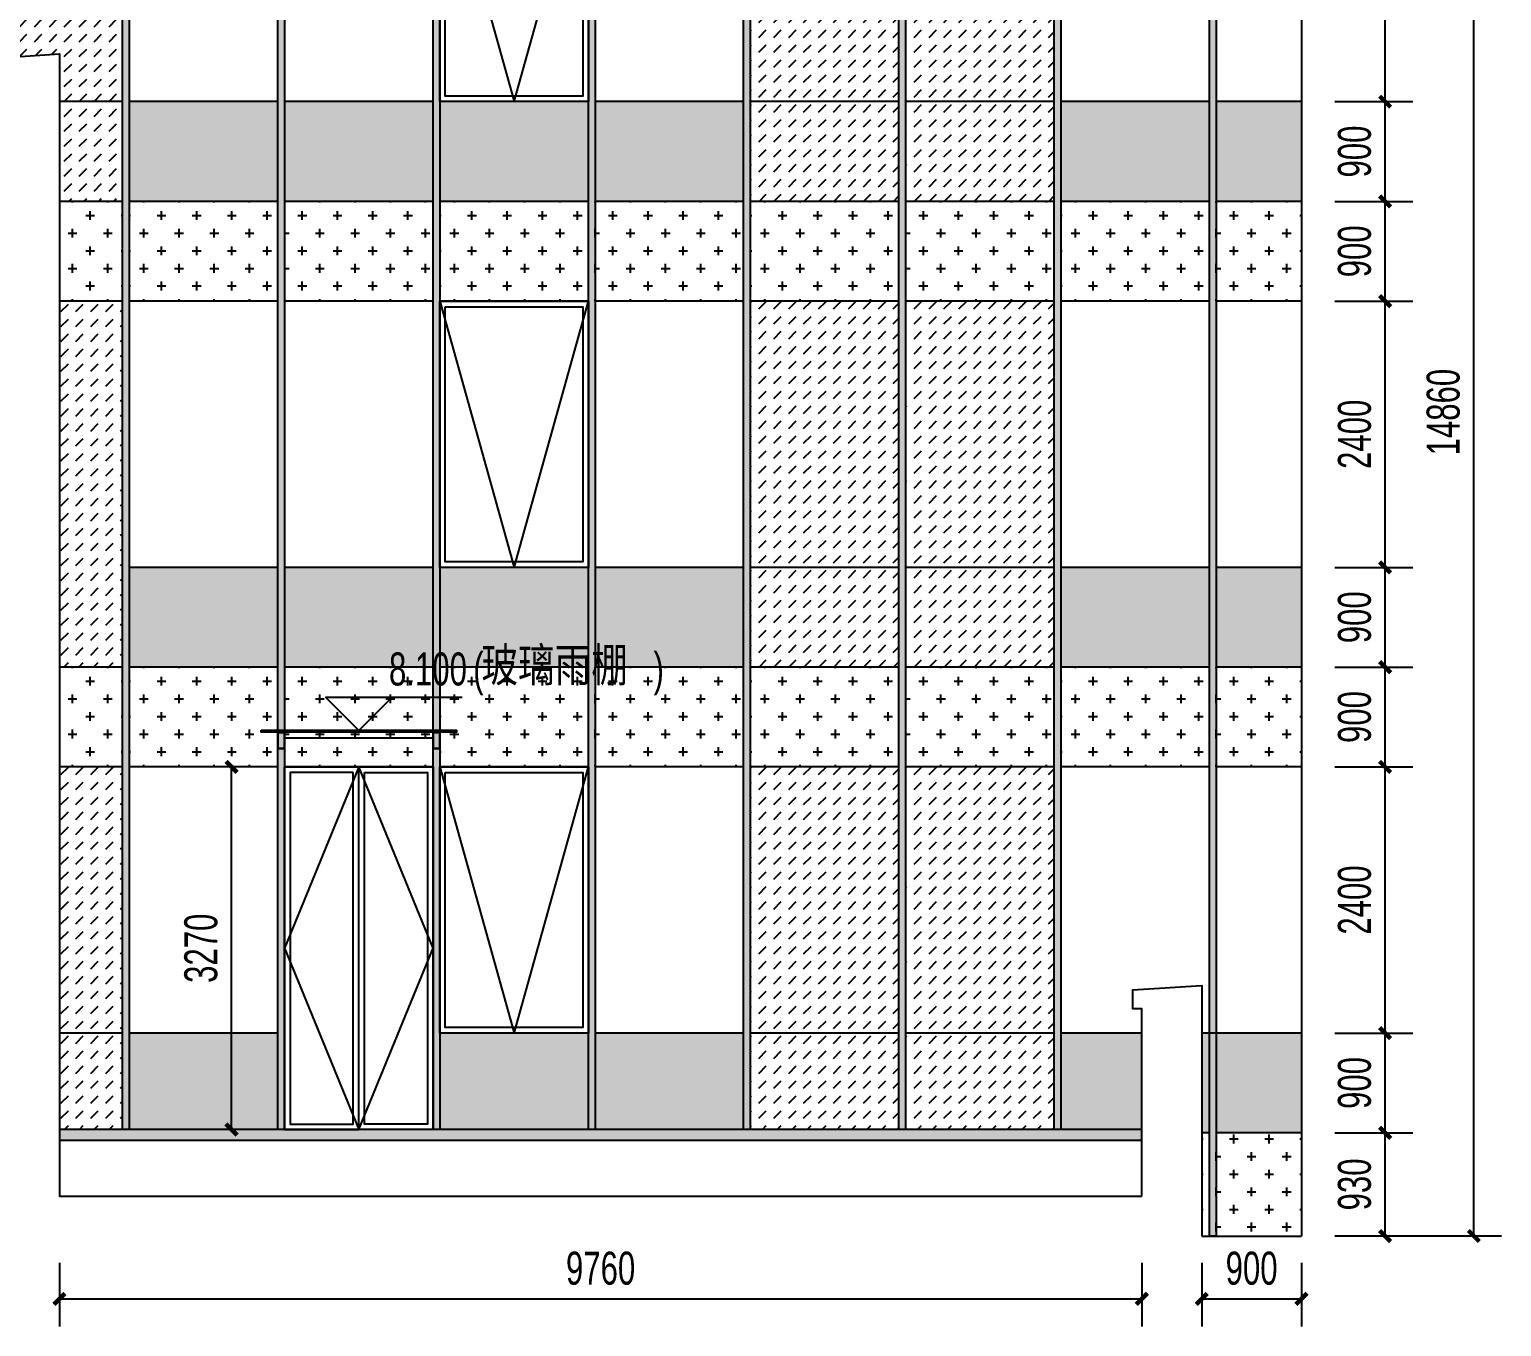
# Model space of a CAD drawing. Extents: x -3 to 440502, y -49243 to 59402.
# Drawn here: x 200330 to 213604, y 38862 to 50560 of the extents above; entities that cross this region are included whole.
import ezdxf

# ---------------------------------------------------------------- set-up
doc = ezdxf.new("R2010")
doc.units = 0
doc.header["$LTSCALE"] = 1000
doc.header["$MEASUREMENT"] = 0
for name, color, linetype in [('01-标注_尺寸', 124, 'Continuous'), ('01-标注_标高', 200, 'Continuous'), ('02-TEXT_标注', 130, 'Continuous'), ('05-填充_156', 156, 'Continuous'), ('05-填充_18', 18, 'Continuous'), ('05-填充_天正', 26, 'Continuous'), ('A-C_窗', 140, 'Continuous'), ('D_玻璃', 152, 'Continuous'), ('D_铝板', 181, 'Continuous'), ('E-立面', 255, 'Continuous')]:
    doc.layers.add(name, color=color, linetype=linetype)
doc.styles.add('_TCH_DIM', font='ros.shx', dxfattribs={"bigfont": 'jd.shx'})
doc.styles.add('_TCH_DIM_T3', font='ros.shx', dxfattribs={"width": 0.705882, "bigfont": 'jd.shx'})
doc.dimstyles.new('_TCH_ARCH&&100', dxfattribs={"dimtxt": 297.5, "dimasz": 100, "dimexe": 250, "dimexo": 300, "dimgap": 126.25, "dimtad": 1, "dimdec": 0, "dimzin": 0, "dimdsep": 46, "dimtxsty": '_TCH_DIM_T3', "dimblk": 'ARCHTICK', "dimcen": 0.09, "dimclrt": 7, "dimazin": 2, "dimtfac": 1, "dimtdec": 0, "dimtix": 1, "dimtmove": 2, "dimatfit": 3, "dimfxl": 0, "dimtolj": 1, "dimtzin": 0, "dimarcsym": 0})
pattern_1 = [(45, (198593.01, -52473.31), (4e-14, 134.70384), [95.25, -95.25])]
pattern_2 = [(360, (212593.01, -52473.31), (158.75, 158.75), [79.375, -238.125]), (90, (212632.7, -52513), (-158.75, 158.75), [79.375, -238.125])]
pattern_3 = [(360, (215393.01, -52473.31), (158.75, 158.75), [79.375, -238.125]), (90, (215432.7, -52513), (-158.75, 158.75), [79.375, -238.125])]
pattern_4 = [(360, (218193.01, -52473.31), (158.75, 158.75), [79.375, -238.125]), (90, (218232.7, -52513), (-158.75, 158.75), [79.375, -238.125])]
pattern_5 = [(360, (220993.01, -52473.31), (158.75, 158.75), [79.375, -238.125]), (90, (221032.7, -52513), (-158.75, 158.75), [79.375, -238.125])]
pattern_6 = [(360, (212593.01, -48273.31), (158.75, 158.75), [79.375, -238.125]), (90, (212632.7, -48313), (-158.75, 158.75), [79.375, -238.125])]
pattern_7 = [(360, (215393.01, -48273.31), (158.75, 158.75), [79.375, -238.125]), (90, (215432.7, -48313), (-158.75, 158.75), [79.375, -238.125])]
pattern_8 = [(360, (218193.01, -48273.31), (158.75, 158.75), [79.375, -238.125]), (90, (218232.7, -48313), (-158.75, 158.75), [79.375, -238.125])]
pattern_9 = [(360, (220993.01, -48273.31), (158.75, 158.75), [79.375, -238.125]), (90, (221032.7, -48313), (-158.75, 158.75), [79.375, -238.125])]

# ---------------------------------------------------------------- blocks, each defined once
blk = doc.blocks.new('A$C2DDF4F07')
at = {"layer": 'A-C_窗'}
for points in [[(0, 2400), (1340, 2400), (1340, 0), (0, 0)], [(50, 2350), (1290, 2350), (1290, 50), (50, 50)]]:
    blk.add_lwpolyline(points, close=True, dxfattribs=at)
blk.add_lwpolyline([(0, 2400), (670, 0), (1340, 2400)], dxfattribs=at)
blk = doc.blocks.new('A$C45C43561')
at = {"layer": 'A-C_窗'}
for points in [[(60, -1000), (60, 2270), (1400, 2270), (1400, -1000)], [(730, 2270), (60, 2270), (60, -1000), (730, -1000)], [(680, 2220), (110, 2220), (110, -950), (680, -950)], [(780, 2220), (1350, 2220), (1350, -950), (780, -950)]]:
    blk.add_lwpolyline(points, close=True, dxfattribs=at)
blk.add_lwpolyline([(730, 2270), (60, 635), (730, -1000), (1400, 635), (730, 2270)], dxfattribs=at)
blk = doc.blocks.new('yp')
at = {"layer": 'D_玻璃'}
blk.add_lwpolyline([(-1610, 168), (150, 168), (150, 150), (-1610, 150)], close=True, dxfattribs=at)
at = {"layer": 'D_铝板'}
blk.add_line((-1400, 100), (-60, 100), dxfattribs=at)
for points in [[(-1460, 150), (-1400, 150), (-1400, 0), (-1460, 0), (-1460, 150)], [(-60, 150), (0, 150), (0, 0), (-60, 0), (-60, 150)]]:
    blk.add_lwpolyline(points, dxfattribs=at)
for points in [[(-1457, 147), (-1403, 147), (-1403, 3), (-1457, 3)], [(-57, 147), (-3, 147), (-3, 3), (-57, 3)]]:
    blk.add_lwpolyline(points, close=True, dxfattribs=at)
blk = doc.blocks.new('*U34')
at = {"layer": '05-填充_18'}
h = blk.add_hatch(color=256, dxfattribs=at)
h.dxf.hatch_style = 1
h.paths.add_polyline_path([(60, -13590), (0, -13590), (0, 310), (60, 310)])
blk.add_lwpolyline([(60, -13590), (0, -13590), (0, 310), (60, 310)], close=True)
blk = doc.blocks.new('*U37')
at = {"layer": '05-填充_18'}
h = blk.add_hatch(color=256, dxfattribs=at)
h.dxf.hatch_style = 1
h.paths.add_polyline_path([(60, -13590), (0, -13590), (0, 310), (60, 310)])
blk.add_lwpolyline([(60, -13590), (0, -13590), (0, 310), (60, 310)], close=True)
blk = doc.blocks.new('*U38')
at = {"layer": '05-填充_18'}
h = blk.add_hatch(color=256, dxfattribs=at)
h.dxf.hatch_style = 1
h.paths.add_polyline_path([(60, -13590), (0, -13590), (0, 310), (60, 310)])
blk.add_lwpolyline([(60, -13590), (0, -13590), (0, 310), (60, 310)], close=True)
blk = doc.blocks.new('*U35')
at = {"layer": '05-填充_18'}
h = blk.add_hatch(color=256, dxfattribs=at)
h.dxf.hatch_style = 1
h.paths.add_polyline_path([(60, -14550), (0, -14550), (0, 310), (60, 310)])
blk.add_lwpolyline([(60, -14550), (0, -14550), (0, 310), (60, 310)], close=True)
blk = doc.blocks.new('_ArchTick')
at = {"color": 0, "linetype": 'ByBlock', "const_width": 0.4}
blk.add_lwpolyline([(-0.5, -0.5), (0.5, 0.5)], dxfattribs=at)
blk = doc.blocks.new('*D167')
at = {"layer": '01-标注_尺寸', "color": 0, "lineweight": -2, "transparency": 16777216}
for p, q in [((212100, 52309), (212804, 52309)), ((212554, 49909), (212554, 52309)), ((212100, 49909), (212804, 49909))]:
    blk.add_line(p, q, dxfattribs=at)
at = {"layer": 'Defpoints', "color": 0, "transparency": 16777216}
for p in [(211800, 52309), (212554, 52309), (211800, 49909)]:
    blk.add_point(p, dxfattribs=at)
at = {"layer": '01-标注_尺寸', "color": 0, "lineweight": -2, "transparency": 16777216, "xscale": 100, "yscale": 100, "zscale": 100}
for p, rotation in [((212554, 52309), 90), ((212554, 49909), 270)]:
    blk.add_blockref('_ArchTick', p, dxfattribs=dict(at, rotation=rotation))
at = {"layer": '01-标注_尺寸', "color": 7, "transparency": 16777216, "insert": (212279, 51109), "char_height": 297.5, "attachment_point": 5, "rotation": 90, "style": '_TCH_DIM_T3'}
blk.add_mtext('\\A1;2400', dxfattribs=at)
blk = doc.blocks.new('*D168')
at = {"layer": '01-标注_尺寸', "color": 0, "lineweight": -2, "transparency": 16777216}
for p, q in [((212100, 49909), (212804, 49909)), ((212554, 49009), (212554, 49909)), ((212100, 49009), (212804, 49009))]:
    blk.add_line(p, q, dxfattribs=at)
at = {"layer": 'Defpoints', "color": 0, "transparency": 16777216}
for p in [(211800, 49909), (212554, 49909), (211800, 49009)]:
    blk.add_point(p, dxfattribs=at)
at = {"layer": '01-标注_尺寸', "color": 0, "lineweight": -2, "transparency": 16777216, "xscale": 100, "yscale": 100, "zscale": 100}
for p, rotation in [((212554, 49909), 90), ((212554, 49009), 270)]:
    blk.add_blockref('_ArchTick', p, dxfattribs=dict(at, rotation=rotation))
at = {"layer": '01-标注_尺寸', "color": 7, "transparency": 16777216, "insert": (212279, 49459), "char_height": 297.5, "attachment_point": 5, "rotation": 90, "style": '_TCH_DIM_T3'}
blk.add_mtext('\\A1;900', dxfattribs=at)
blk = doc.blocks.new('*D169')
at = {"layer": '01-标注_尺寸', "color": 0, "lineweight": -2, "transparency": 16777216}
for p, q in [((212100, 49009), (212804, 49009)), ((212554, 48109), (212554, 49009)), ((212100, 48109), (212804, 48109))]:
    blk.add_line(p, q, dxfattribs=at)
at = {"layer": 'Defpoints', "color": 0, "transparency": 16777216}
for p in [(211800, 49009), (212554, 49009), (211800, 48109)]:
    blk.add_point(p, dxfattribs=at)
at = {"layer": '01-标注_尺寸', "color": 0, "lineweight": -2, "transparency": 16777216, "xscale": 100, "yscale": 100, "zscale": 100}
for p, rotation in [((212554, 49009), 90), ((212554, 48109), 270)]:
    blk.add_blockref('_ArchTick', p, dxfattribs=dict(at, rotation=rotation))
at = {"layer": '01-标注_尺寸', "color": 7, "transparency": 16777216, "insert": (212279, 48559), "char_height": 297.5, "attachment_point": 5, "rotation": 90, "style": '_TCH_DIM_T3'}
blk.add_mtext('\\A1;900', dxfattribs=at)
blk = doc.blocks.new('*D170')
at = {"layer": '01-标注_尺寸', "color": 0, "lineweight": -2, "transparency": 16777216}
for p, q in [((212100, 48109), (212804, 48109)), ((212554, 45709), (212554, 48109)), ((212100, 45709), (212804, 45709))]:
    blk.add_line(p, q, dxfattribs=at)
at = {"layer": 'Defpoints', "color": 0, "transparency": 16777216}
for p in [(211800, 48109), (212554, 48109), (211800, 45709)]:
    blk.add_point(p, dxfattribs=at)
at = {"layer": '01-标注_尺寸', "color": 0, "lineweight": -2, "transparency": 16777216, "xscale": 100, "yscale": 100, "zscale": 100}
for p, rotation in [((212554, 48109), 90), ((212554, 45709), 270)]:
    blk.add_blockref('_ArchTick', p, dxfattribs=dict(at, rotation=rotation))
at = {"layer": '01-标注_尺寸', "color": 7, "transparency": 16777216, "insert": (212279, 46909), "char_height": 297.5, "attachment_point": 5, "rotation": 90, "style": '_TCH_DIM_T3'}
blk.add_mtext('\\A1;2400', dxfattribs=at)
blk = doc.blocks.new('*D171')
at = {"layer": '01-标注_尺寸', "color": 0, "lineweight": -2, "transparency": 16777216}
for p, q in [((212100, 45709), (212804, 45709)), ((212554, 44809), (212554, 45709)), ((212100, 44809), (212804, 44809))]:
    blk.add_line(p, q, dxfattribs=at)
at = {"layer": 'Defpoints', "color": 0, "transparency": 16777216}
for p in [(211800, 45709), (212554, 45709), (211800, 44809)]:
    blk.add_point(p, dxfattribs=at)
at = {"layer": '01-标注_尺寸', "color": 0, "lineweight": -2, "transparency": 16777216, "xscale": 100, "yscale": 100, "zscale": 100}
for p, rotation in [((212554, 45709), 90), ((212554, 44809), 270)]:
    blk.add_blockref('_ArchTick', p, dxfattribs=dict(at, rotation=rotation))
at = {"layer": '01-标注_尺寸', "color": 7, "transparency": 16777216, "insert": (212279, 45259), "char_height": 297.5, "attachment_point": 5, "rotation": 90, "style": '_TCH_DIM_T3'}
blk.add_mtext('\\A1;900', dxfattribs=at)
blk = doc.blocks.new('*D172')
at = {"layer": '01-标注_尺寸', "color": 0, "lineweight": -2, "transparency": 16777216}
for p, q in [((212100, 44809), (212804, 44809)), ((212554, 43909), (212554, 44809)), ((212100, 43909), (212804, 43909))]:
    blk.add_line(p, q, dxfattribs=at)
at = {"layer": 'Defpoints', "color": 0, "transparency": 16777216}
for p in [(211800, 44809), (212554, 44809), (211800, 43909)]:
    blk.add_point(p, dxfattribs=at)
at = {"layer": '01-标注_尺寸', "color": 0, "lineweight": -2, "transparency": 16777216, "xscale": 100, "yscale": 100, "zscale": 100}
for p, rotation in [((212554, 44809), 90), ((212554, 43909), 270)]:
    blk.add_blockref('_ArchTick', p, dxfattribs=dict(at, rotation=rotation))
at = {"layer": '01-标注_尺寸', "color": 7, "transparency": 16777216, "insert": (212279, 44359), "char_height": 297.5, "attachment_point": 5, "rotation": 90, "style": '_TCH_DIM_T3'}
blk.add_mtext('\\A1;900', dxfattribs=at)
blk = doc.blocks.new('*D173')
at = {"layer": '01-标注_尺寸', "color": 0, "lineweight": -2, "transparency": 16777216}
for p, q in [((212100, 43909), (212804, 43909)), ((212554, 41509), (212554, 43909)), ((212100, 41509), (212804, 41509))]:
    blk.add_line(p, q, dxfattribs=at)
at = {"layer": 'Defpoints', "color": 0, "transparency": 16777216}
for p in [(211800, 43909), (212554, 43909), (211800, 41509)]:
    blk.add_point(p, dxfattribs=at)
at = {"layer": '01-标注_尺寸', "color": 0, "lineweight": -2, "transparency": 16777216, "xscale": 100, "yscale": 100, "zscale": 100}
for p, rotation in [((212554, 43909), 90), ((212554, 41509), 270)]:
    blk.add_blockref('_ArchTick', p, dxfattribs=dict(at, rotation=rotation))
at = {"layer": '01-标注_尺寸', "color": 7, "transparency": 16777216, "insert": (212279, 42709), "char_height": 297.5, "attachment_point": 5, "rotation": 90, "style": '_TCH_DIM_T3'}
blk.add_mtext('\\A1;2400', dxfattribs=at)
blk = doc.blocks.new('*D174')
at = {"layer": '01-标注_尺寸', "color": 0, "lineweight": -2, "transparency": 16777216}
for p, q in [((212100, 41509), (212804, 41509)), ((212554, 40609), (212554, 41509)), ((212100, 40609), (212804, 40609))]:
    blk.add_line(p, q, dxfattribs=at)
at = {"layer": 'Defpoints', "color": 0, "transparency": 16777216}
for p in [(211800, 41509), (212554, 41509), (211800, 40609)]:
    blk.add_point(p, dxfattribs=at)
at = {"layer": '01-标注_尺寸', "color": 0, "lineweight": -2, "transparency": 16777216, "xscale": 100, "yscale": 100, "zscale": 100}
for p, rotation in [((212554, 41509), 90), ((212554, 40609), 270)]:
    blk.add_blockref('_ArchTick', p, dxfattribs=dict(at, rotation=rotation))
at = {"layer": '01-标注_尺寸', "color": 7, "transparency": 16777216, "insert": (212279, 41059), "char_height": 297.5, "attachment_point": 5, "rotation": 90, "style": '_TCH_DIM_T3'}
blk.add_mtext('\\A1;900', dxfattribs=at)
blk = doc.blocks.new('*D175')
at = {"layer": '01-标注_尺寸', "color": 0, "lineweight": -2, "transparency": 16777216}
for p, q in [((212100, 40609), (212804, 40609)), ((212554, 39679), (212554, 40609)), ((212100, 39679), (212804, 39679))]:
    blk.add_line(p, q, dxfattribs=at)
at = {"layer": 'Defpoints', "color": 0, "transparency": 16777216}
for p in [(211800, 40609), (212554, 40609), (211800, 39679)]:
    blk.add_point(p, dxfattribs=at)
at = {"layer": '01-标注_尺寸', "color": 0, "lineweight": -2, "transparency": 16777216, "xscale": 100, "yscale": 100, "zscale": 100}
for p, rotation in [((212554, 40609), 90), ((212554, 39679), 270)]:
    blk.add_blockref('_ArchTick', p, dxfattribs=dict(at, rotation=rotation))
at = {"layer": '01-标注_尺寸', "color": 7, "transparency": 16777216, "insert": (212279, 40144), "char_height": 297.5, "attachment_point": 5, "rotation": 90, "style": '_TCH_DIM_T3'}
blk.add_mtext('\\A1;930', dxfattribs=at)
blk = doc.blocks.new('*D176')
at = {"layer": '01-标注_尺寸', "color": 0, "lineweight": -2, "transparency": 16777216}
for p, q in [((212099, 54539), (213604, 54539)), ((213354, 39679), (213354, 54539)), ((212099, 39679), (213604, 39679))]:
    blk.add_line(p, q, dxfattribs=at)
at = {"layer": 'Defpoints', "color": 0, "transparency": 16777216}
for p in [(211799, 54539), (213354, 54539), (211799, 39679)]:
    blk.add_point(p, dxfattribs=at)
at = {"layer": '01-标注_尺寸', "color": 0, "lineweight": -2, "transparency": 16777216, "xscale": 100, "yscale": 100, "zscale": 100}
for p, rotation in [((213354, 54539), 90), ((213354, 39679), 270)]:
    blk.add_blockref('_ArchTick', p, dxfattribs=dict(at, rotation=rotation))
at = {"layer": '01-标注_尺寸', "color": 7, "transparency": 16777216, "insert": (213079, 47109), "char_height": 297.5, "attachment_point": 5, "rotation": 90, "style": '_TCH_DIM_T3'}
blk.add_mtext('\\A1;14860', dxfattribs=at)
blk = doc.blocks.new('*D196')
at = {"layer": '01-标注_尺寸', "color": 0, "lineweight": -2, "transparency": 16777216}
for p, q in [((202330, 43909), (201902, 43909)), ((202152, 40639), (202152, 43909)), ((202330, 40639), (201902, 40639))]:
    blk.add_line(p, q, dxfattribs=at)
at = {"layer": 'Defpoints', "color": 0, "transparency": 16777216}
for p in [(202152, 43909), (202630, 43909), (202630, 40639)]:
    blk.add_point(p, dxfattribs=at)
at = {"layer": '01-标注_尺寸', "color": 0, "lineweight": -2, "transparency": 16777216, "xscale": 100, "yscale": 100, "zscale": 100}
for p, rotation in [((202152, 43909), 90), ((202152, 40639), 270)]:
    blk.add_blockref('_ArchTick', p, dxfattribs=dict(at, rotation=rotation))
at = {"layer": '01-标注_尺寸', "color": 7, "transparency": 16777216, "insert": (201877, 42274), "char_height": 297.5, "attachment_point": 5, "rotation": 90, "style": '_TCH_DIM_T3'}
blk.add_mtext('\\A1;3270', dxfattribs=at)
blk = doc.blocks.new('*D1068')
at = {"layer": '01-标注_尺寸', "color": 0, "lineweight": -2, "transparency": 16777216}
for p, q in [((200600, 39437), (200600, 38862)), ((210360, 39437), (210360, 38862)), ((200600, 39112), (210360, 39112))]:
    blk.add_line(p, q, dxfattribs=at)
at = {"layer": 'Defpoints', "color": 0, "transparency": 16777216}
for p in [(200600, 39737), (210360, 39737), (210360, 39112)]:
    blk.add_point(p, dxfattribs=at)
at = {"layer": '01-标注_尺寸', "color": 0, "lineweight": -2, "transparency": 16777216, "xscale": 100, "yscale": 100, "zscale": 100, "rotation": 180}
blk.add_blockref('_ArchTick', (200600, 39112), dxfattribs=at)
at = {"layer": '01-标注_尺寸', "color": 0, "lineweight": -2, "transparency": 16777216, "xscale": 100, "yscale": 100, "zscale": 100}
blk.add_blockref('_ArchTick', (210360, 39112), dxfattribs=at)
at = {"layer": '01-标注_尺寸', "color": 7, "transparency": 16777216, "insert": (205480, 39387), "char_height": 297.5, "attachment_point": 5, "style": '_TCH_DIM_T3'}
blk.add_mtext('\\A1;9760', dxfattribs=at)
blk = doc.blocks.new('*D1069')
at = {"layer": '01-标注_尺寸', "color": 0, "lineweight": -2, "transparency": 16777216}
for p, q in [((210900, 39437), (210900, 38862)), ((211800, 39437), (211800, 38862)), ((210900, 39112), (211800, 39112))]:
    blk.add_line(p, q, dxfattribs=at)
at = {"layer": 'Defpoints', "color": 0, "transparency": 16777216}
for p in [(210900, 39737), (211800, 39737), (211800, 39112)]:
    blk.add_point(p, dxfattribs=at)
at = {"layer": '01-标注_尺寸', "color": 0, "lineweight": -2, "transparency": 16777216, "xscale": 100, "yscale": 100, "zscale": 100, "rotation": 180}
blk.add_blockref('_ArchTick', (210900, 39112), dxfattribs=at)
at = {"layer": '01-标注_尺寸', "color": 0, "lineweight": -2, "transparency": 16777216, "xscale": 100, "yscale": 100, "zscale": 100}
blk.add_blockref('_ArchTick', (211800, 39112), dxfattribs=at)
at = {"layer": '01-标注_尺寸', "color": 7, "transparency": 16777216, "insert": (211350, 39387), "char_height": 297.5, "attachment_point": 5, "style": '_TCH_DIM_T3'}
blk.add_mtext('\\A1;900', dxfattribs=at)

msp = doc.modelspace()

# ---------------------------------------------------------------- hatches: boundary and pattern name
at = {"layer": '05-填充_156'}
h = msp.add_hatch(dxfattribs=at)
h.set_pattern_fill('DASH', color=256, scale=100, angle=225)
h.set_pattern_definition([(225, (0, 0), (-3e-14, -134.70384), [95.25, -95.25])])
h.paths.add_polyline_path([(199830, 52308.8), (201170, 52308.8), (201170, 49008.8), (200600, 49008.8), (200600, 50338.8), (199980, 50298.8), (199980, 50128.8), (200060, 50128.8), (200060, 49038.8), (199830, 49038.8)])
h = msp.add_hatch(dxfattribs=at)
h.set_pattern_fill('DASH', color=256, scale=100, angle=225)
h.set_pattern_definition([(45, (215393.01, -44073.31), (4e-14, 134.70384), [95.25, -95.25])])
h.paths.add_polyline_path([(208170, 52308.8), (206830, 52308.8), (206830, 49008.8), (208170, 49008.8)])
h = msp.add_hatch(dxfattribs=at)
h.set_pattern_fill('DASH', color=256, scale=100, angle=225)
h.set_pattern_definition([(45, (216793.01, -44073.31), (4e-14, 134.70384), [95.25, -95.25])])
h.paths.add_polyline_path([(209570, 52308.8), (208230, 52308.8), (208230, 49008.8), (209570, 49008.8)])
h = msp.add_hatch(dxfattribs=at)
h.set_pattern_fill('CROSS', color=136, scale=100, angle=180)
h.set_pattern_definition([(360, (210363.01, -48273.31), (158.75, 158.75), [79.375, -238.125]), (90, (210402.7, -48313), (-158.75, 158.75), [79.375, -238.125])])
h.paths.add_polyline_path([(201170, 49008.8), (200600, 49008.8), (200600, 48108.8), (201170, 48108.8)])
h = msp.add_hatch(dxfattribs=at)
h.set_pattern_fill('CROSS', color=136, scale=100, angle=180)
h.set_pattern_definition(pattern_6)
h.paths.add_polyline_path([(202570, 49008.8), (201230, 49008.8), (201230, 48108.8), (202570, 48108.8)])
h = msp.add_hatch(dxfattribs=at)
h.set_pattern_fill('CROSS', color=136, scale=100, angle=180)
h.set_pattern_definition(pattern_6)
h.paths.add_polyline_path([(203970, 49008.8), (202630, 49008.8), (202630, 48108.8), (203970, 48108.8)])
h = msp.add_hatch(dxfattribs=at)
h.set_pattern_fill('CROSS', color=136, scale=100, angle=180)
h.set_pattern_definition(pattern_7)
h.paths.add_polyline_path([(205370, 49008.8), (204030, 49008.8), (204030, 48108.8), (205370, 48108.8)])
h = msp.add_hatch(dxfattribs=at)
h.set_pattern_fill('CROSS', color=136, scale=100, angle=180)
h.set_pattern_definition(pattern_7)
h.paths.add_polyline_path([(206770, 49008.8), (205430, 49008.8), (205430, 48108.8), (206770, 48108.8)])
h = msp.add_hatch(dxfattribs=at)
h.set_pattern_fill('CROSS', color=136, scale=100, angle=180)
h.set_pattern_definition(pattern_8)
h.paths.add_polyline_path([(208170, 49008.8), (206830, 49008.8), (206830, 48108.8), (208170, 48108.8)])
h = msp.add_hatch(dxfattribs=at)
h.set_pattern_fill('CROSS', color=136, scale=100, angle=180)
h.set_pattern_definition(pattern_8)
h.paths.add_polyline_path([(209570, 49008.8), (208230, 49008.8), (208230, 48108.8), (209570, 48108.8)])
h = msp.add_hatch(dxfattribs=at)
h.set_pattern_fill('CROSS', color=136, scale=100, angle=180)
h.set_pattern_definition(pattern_9)
h.paths.add_polyline_path([(210970, 49008.8), (209630, 49008.8), (209630, 48108.8), (210970, 48108.8)])
h = msp.add_hatch(dxfattribs=at)
h.set_pattern_fill('CROSS', color=136, scale=100, angle=180)
h.set_pattern_definition(pattern_9)
h.paths.add_polyline_path([(211800, 49008.8), (211030, 49008.8), (211030, 48108.8), (211800, 48108.8)])
h = msp.add_hatch(dxfattribs=at)
h.set_pattern_fill('DASH', color=256, scale=100, angle=225)
h.set_pattern_definition(pattern_1)
h.paths.add_polyline_path([(201170, 48108.8), (200600, 48108.8), (200600, 44808.8), (201170, 44808.8)])
h = msp.add_hatch(dxfattribs=at)
h.set_pattern_fill('DASH', color=256, scale=100, angle=225)
h.set_pattern_definition([(45, (215393.01, -48273.31), (4e-14, 134.70384), [95.25, -95.25])])
h.paths.add_polyline_path([(208170, 48108.8), (206830, 48108.8), (206830, 44808.8), (208170, 44808.8)])
h = msp.add_hatch(dxfattribs=at)
h.set_pattern_fill('DASH', color=256, scale=100, angle=225)
h.set_pattern_definition([(45, (216793.01, -48273.31), (4e-14, 134.70384), [95.25, -95.25])])
h.paths.add_polyline_path([(209570, 48108.8), (208230, 48108.8), (208230, 44808.8), (209570, 44808.8)])
h = msp.add_hatch(dxfattribs=at)
h.set_pattern_fill('CROSS', color=136, scale=100, angle=180)
h.set_pattern_definition([(360, (210363.01, -52473.31), (158.75, 158.75), [79.375, -238.125]), (90, (210402.7, -52513), (-158.75, 158.75), [79.375, -238.125])])
h.paths.add_polyline_path([(201170, 44808.8), (200600, 44808.8), (200600, 43908.8), (201170, 43908.8)])
h = msp.add_hatch(dxfattribs=at)
h.set_pattern_fill('CROSS', color=136, scale=100, angle=180)
h.set_pattern_definition(pattern_2)
h.paths.add_polyline_path([(202570, 44808.8), (201230, 44808.8), (201230, 43908.8), (202570, 43908.8)])
h = msp.add_hatch(dxfattribs=at)
h.set_pattern_fill('CROSS', color=136, scale=100, angle=180)
h.set_pattern_definition(pattern_2)
h.paths.add_polyline_path([(203970, 44808.8), (202630, 44808.8), (202630, 43908.8), (203970, 43908.8)])
h = msp.add_hatch(dxfattribs=at)
h.set_pattern_fill('CROSS', color=136, scale=100, angle=180)
h.set_pattern_definition(pattern_3)
h.paths.add_polyline_path([(205370, 44808.8), (204030, 44808.8), (204030, 43908.8), (205370, 43908.8)])
h = msp.add_hatch(dxfattribs=at)
h.set_pattern_fill('CROSS', color=136, scale=100, angle=180)
h.set_pattern_definition(pattern_3)
h.paths.add_polyline_path([(206770, 44808.8), (205430, 44808.8), (205430, 43908.8), (206770, 43908.8)])
h = msp.add_hatch(dxfattribs=at)
h.set_pattern_fill('CROSS', color=136, scale=100, angle=180)
h.set_pattern_definition(pattern_4)
h.paths.add_polyline_path([(208170, 44808.8), (206830, 44808.8), (206830, 43908.8), (208170, 43908.8)])
h = msp.add_hatch(dxfattribs=at)
h.set_pattern_fill('CROSS', color=136, scale=100, angle=180)
h.set_pattern_definition(pattern_4)
h.paths.add_polyline_path([(209570, 44808.8), (208230, 44808.8), (208230, 43908.8), (209570, 43908.8)])
h = msp.add_hatch(dxfattribs=at)
h.set_pattern_fill('CROSS', color=136, scale=100, angle=180)
h.set_pattern_definition(pattern_5)
h.paths.add_polyline_path([(210970, 44808.8), (209630, 44808.8), (209630, 43908.8), (210970, 43908.8)])
h = msp.add_hatch(dxfattribs=at)
h.set_pattern_fill('CROSS', color=136, scale=100, angle=180)
h.set_pattern_definition(pattern_5)
h.paths.add_polyline_path([(211800, 44808.8), (211030, 44808.8), (211030, 43908.8), (211800, 43908.8)])
h = msp.add_hatch(dxfattribs=at)
h.set_pattern_fill('DASH', color=256, scale=100, angle=225)
h.set_pattern_definition(pattern_1)
h.paths.add_polyline_path([(201170, 43908.8), (200600, 43908.8), (200600, 40638.8), (201170, 40638.8)])
h = msp.add_hatch(dxfattribs=at)
h.set_pattern_fill('DASH', color=256, scale=100, angle=225)
h.set_pattern_definition([(45, (215393.01, -52473.31), (4e-14, 134.70384), [95.25, -95.25])])
h.paths.add_polyline_path([(208170, 43908.8), (206830, 43908.8), (206830, 40638.8), (208170, 40638.8)])
h = msp.add_hatch(dxfattribs=at)
h.set_pattern_fill('DASH', color=256, scale=100, angle=225)
h.set_pattern_definition([(45, (216793.01, -52473.31), (4e-14, 134.70384), [95.25, -95.25])])
h.paths.add_polyline_path([(209570, 43908.8), (208230, 43908.8), (208230, 40638.8), (209570, 40638.8)])
h = msp.add_hatch(dxfattribs=at)
h.set_pattern_fill('CROSS', color=136, scale=100, angle=180)
h.set_pattern_definition([(360, (220993.01, -52473.31), (158.75, 158.75), [79.375, -238.125]), (90, (221032.7, -52513), (-158.75, 158.75), [79.375, -238.125])])
h.paths.add_polyline_path([(211800, 40608.8), (211030, 40608.8), (211030, 39678.8), (211800, 39678.8)])
h.paths.add_polyline_path([(210900, 39678.8), (210970, 39678.8), (210970, 40608.8), (210900, 40608.8)], flags=16)
at = {"layer": '05-填充_18'}
h = msp.add_hatch(color=256, dxfattribs=at)
h.dxf.hatch_style = 1
h.paths.add_polyline_path([(210360, 40638.8), (200600, 40638.8), (200600, 40538.8), (210360, 40538.8)])
at = {"layer": '05-填充_天正'}
h = msp.add_hatch(dxfattribs=at)
h.set_pattern_fill('AR-CONC', color=256, scale=200)
h.set_pattern_definition([(50, (0, 0), (364.36934, -31.87817), [38.1, -419.1]), (355, (0, 0), (-70.48565, 382.1133), [30.48, -335.28]), (100.451, (30.36, -2.66), (293.885, 350.2334), [32.38, -356.18]), (46.1842, (0, 101.6), (542.1581, -84.0847), [57.15, -628.65]), (96.6356, (45.2, 94.6), (474.8085, 494.8511), [48.57, -534.27]), (351.184, (0, 101.6), (474.8092, 494.8502), [45.72, -502.92]), (21, (50.8, 76.2), (303.22976, -204.53104), [38.1, -419.1]), (326, (50.8, 76.2), (123.60406, 368.37593), [30.48, -335.28]), (71.4514, (76.07, 59.16), (426.833, 163.8457), [32.38, -356.18]), (37.5, (0, 0), (6.17721, 169.11008), [0, -331.216, 0, -340.36, 0, -336.55]), (7.5, (0, 0), (133.63933, 200.36115), [0, -194.056, 0, -323.596, 0, -128.27]), (327.5, (-113.28, 0), (271.18119, -11.45749), [0, -127, 0, -396.24, 0, -525.78]), (317.5, (-164.08, 0), (296.25836, 50.85298), [0, -165.1, 0, -263.144, 0, -373.38])])
h.paths.add_polyline_path([(211030, 41508.8), (211800, 41508.8), (211800, 40608.8), (211030, 40608.8)])
h.paths.add_polyline_path([(210900, 40608.8), (210970, 40608.8), (210970, 41508.8), (210900, 41508.8)])
h.paths.add_polyline_path([(209630, 40638.8), (210360, 40638.8), (210360, 41508.8), (209630, 41508.8)])
h.paths.add_polyline_path([(205430, 41508.8), (206770, 41508.8), (206770, 40638.8), (205430, 40638.8)])
h.paths.add_polyline_path([(204030, 40638.8), (205370, 40638.8), (205370, 41508.8), (204030, 41508.8)])
h.paths.add_polyline_path([(201230, 40638.8), (202570, 40638.8), (202570, 41508.8), (201230, 41508.8)])
h.paths.add_polyline_path([(211030, 44808.8), (211800, 44808.8), (211800, 45708.8), (211030, 45708.8)])
h.paths.add_polyline_path([(209630, 44808.8), (210970, 44808.8), (210970, 45708.8), (209630, 45708.8)])
h.paths.add_polyline_path([(205430, 45708.8), (206770, 45708.8), (206770, 44808.8), (205430, 44808.8)])
h.paths.add_polyline_path([(204030, 44808.8), (205370, 44808.8), (205370, 45708.8), (204030, 45708.8)])
h.paths.add_polyline_path([(202630, 45708.8), (203970, 45708.8), (203970, 44808.8), (202630, 44808.8)])
h.paths.add_polyline_path([(201230, 44808.8), (202570, 44808.8), (202570, 45708.8), (201230, 45708.8)])
h.paths.add_polyline_path([(211030, 49008.8), (211800, 49008.8), (211800, 49908.8), (211030, 49908.8)])
h.paths.add_polyline_path([(209630, 49008.8), (210970, 49008.8), (210970, 49908.8), (209630, 49908.8)])
h.paths.add_polyline_path([(205430, 49908.8), (206770, 49908.8), (206770, 49008.8), (205430, 49008.8)])
h.paths.add_polyline_path([(204030, 49008.8), (205370, 49008.8), (205370, 49908.8), (204030, 49908.8)])
h.paths.add_polyline_path([(202630, 49908.8), (203970, 49908.8), (203970, 49008.8), (202630, 49008.8)])
h.paths.add_polyline_path([(201230, 49008.8), (202570, 49008.8), (202570, 49908.8), (201230, 49908.8)])
h.paths.add_polyline_path([(197030, 49038.8), (198370, 49038.8), (198370, 49908.8), (197030, 49908.8)])
h.paths.add_polyline_path([(194230, 49038.8), (195570, 49038.8), (195570, 49908.8), (194230, 49908.8)])
h.paths.add_polyline_path([(192830, 49038.8), (194170, 49038.8), (194170, 49908.8), (192830, 49908.8)])
h.paths.add_polyline_path([(189200, 49038.8), (189970, 49038.8), (189970, 49908.8), (189200, 49908.8)])

# ---------------------------------------------------------------- linework, layer by layer
at = {"layer": '01-标注_标高'}
for p, q in [((203300, 44238.8), (203000, 44538.8)), ((203000, 44538.8), (204231.9, 44538.8)), ((203300, 44238.8), (203600, 44538.8))]:
    msp.add_line(p, q, dxfattribs=at)
at = {"layer": '05-填充_156'}
msp.add_line((201170, 41938.8), (201170, 54108.8), dxfattribs=at)
at = {"layer": 'A-C_窗'}
for points in [[(201170, 49908.8), (200600, 49908.8)], [(202570, 49908.8), (201230, 49908.8)], [(203970, 49908.8), (202630, 49908.8)], [(205370, 49908.8), (204030, 49908.8)], [(206770, 49908.8), (205430, 49908.8)], [(208170, 49908.8), (206830, 49908.8)], [(209570, 49908.8), (208230, 49908.8)], [(210970, 49908.8), (209630, 49908.8)], [(211800, 49908.8), (211030, 49908.8)], [(201170, 49008.8), (200600, 49008.8)], [(202570, 49008.8), (201230, 49008.8)], [(203970, 49008.8), (202630, 49008.8)], [(205370, 49008.8), (204030, 49008.8)], [(206770, 49008.8), (205430, 49008.8)], [(208170, 49008.8), (206830, 49008.8)], [(209570, 49008.8), (208230, 49008.8)], [(210970, 49008.8), (209630, 49008.8)], [(211800, 49008.8), (211030, 49008.8)], [(201170, 48108.8), (200600, 48108.8)], [(202570, 48108.8), (201230, 48108.8)], [(203970, 48108.8), (202630, 48108.8)], [(205370, 48108.8), (204030, 48108.8)], [(206770, 48108.8), (205430, 48108.8)], [(208170, 48108.8), (206830, 48108.8)], [(209570, 48108.8), (208230, 48108.8)], [(210970, 48108.8), (209630, 48108.8)], [(211800, 48108.8), (211030, 48108.8)], [(202570, 45708.8), (201230, 45708.8)], [(203970, 45708.8), (202630, 45708.8)], [(205370, 45708.8), (204030, 45708.8)], [(206770, 45708.8), (205430, 45708.8)], [(208170, 45708.8), (206830, 45708.8)], [(209570, 45708.8), (208230, 45708.8)], [(210970, 45708.8), (209630, 45708.8)], [(211800, 45708.8), (211030, 45708.8)], [(201170, 44808.8), (200600, 44808.8)], [(202570, 44808.8), (201230, 44808.8)], [(203970, 44808.8), (202630, 44808.8)], [(205370, 44808.8), (204030, 44808.8)], [(206770, 44808.8), (205430, 44808.8)], [(208170, 44808.8), (206830, 44808.8)], [(209570, 44808.8), (208230, 44808.8)], [(210970, 44808.8), (209630, 44808.8)], [(211800, 44808.8), (211030, 44808.8)], [(201170, 43908.8), (200600, 43908.8)], [(202570, 43908.8), (201230, 43908.8)], [(203970, 43908.8), (202630, 43908.8)], [(205370, 43908.8), (204030, 43908.8)], [(206770, 43908.8), (205430, 43908.8)], [(208170, 43908.8), (206830, 43908.8)], [(209570, 43908.8), (208230, 43908.8)], [(210970, 43908.8), (209630, 43908.8)], [(211800, 43908.8), (211030, 43908.8)], [(201170, 41508.8), (200600, 41508.8)], [(202570, 41508.8), (201230, 41508.8)], [(206770, 41508.8), (205430, 41508.8)], [(208170, 41508.8), (206830, 41508.8)], [(209570, 41508.8), (208230, 41508.8)], [(210360, 41508.8), (209630, 41508.8)], [(211800, 41508.8), (210900, 41508.8)], [(210970, 40608.8), (210900, 40608.8)], [(211800, 40608.8), (211030, 40608.8)]]:
    msp.add_lwpolyline(points, dxfattribs=at)
at = {"layer": 'E-立面'}
for p, q in [((211800, 54538.8), (211800, 39678.8)), ((200600, 50338.8), (200600, 49038.8))]:
    msp.add_line(p, q, dxfattribs=at)
for points in [[(189200, 54538.8), (189200, 48438.8), (200060, 48438.8), (200060, 50128.8), (199980, 50128.8), (199980, 50298.8), (200600, 50338.8), (200600, 40038.8), (210360, 40038.8)], [(210360, 40038.8), (210360, 41728.8), (210280, 41728.8), (210280, 41898.8), (210900, 41938.8), (210900, 39678.8)], [(210900, 41938.8), (210900, 39678.8)], [(210360, 40638.8), (200600, 40638.8)], [(210360, 40538.8), (200600, 40538.8)], [(210900, 39678.8), (211800, 39678.8)]]:
    msp.add_lwpolyline(points, dxfattribs=at)

# ---------------------------------------------------------------- block references
at = {"layer": 'A-C_窗'}
for name, p in [('A$C2DDF4F07', (204030, 49908.8)), ('A$C2DDF4F07', (204030, 45708.8)), ('A$C45C43561', (202570, 41638.8)), ('A$C2DDF4F07', (204030, 41508.8))]:
    msp.add_blockref(name, p, dxfattribs=at)
at = {"layer": 'D_铝板'}
for name, p in [('*U34', (201170, 54228.9)), ('*U37', (202570, 54228.9)), ('*U37', (203970, 54228.9)), ('*U37', (205370, 54228.9)), ('*U37', (206770, 54228.9)), ('*U37', (208170, 54228.9)), ('*U38', (209570, 54228.9)), ('*U35', (210970, 54228.9)), ('yp', (204030, 44071.3))]:
    msp.add_blockref(name, p, dxfattribs=at)

# ---------------------------------------------------------------- texts
at = {"layer": '02-TEXT_标注', "style": '_TCH_DIM'}
msp.add_text('玻璃雨棚', height=347.29, dxfattribs=at).set_placement((204405.4, 44643.8))
at = {"layer": '02-TEXT_标注', "style": '_TCH_DIM', "width": 0.705882}
for s, p in [('8.100', (203571.9, 44643.8)), ('(', (204331.9, 44643.8)), (')', (205957.3, 44643.8))]:
    msp.add_text(s, height=297.5, dxfattribs=at).set_placement(p)

# ---------------------------------------------------------------- dimensions: what is measured, and where the dimension line sits
at = {"layer": '01-标注_尺寸'}
for p1, p2, distance, picture, middle in [((211798.6, 39678.8), (211798.6, 54538.8), -1555.2, '*D176', (213078.8, 47108.8)), ((211800, 49908.8), (211800, 52308.8), -753.8, '*D167', (212278.8, 51108.8)), ((211800, 49008.8), (211800, 49908.8), -753.8, '*D168', (212278.8, 49458.8)), ((211800, 48108.8), (211800, 49008.8), -753.8, '*D169', (212278.8, 48558.8)), ((211800, 45708.8), (211800, 48108.8), -753.8, '*D170', (212278.8, 46908.8)), ((211800, 44808.8), (211800, 45708.8), -753.8, '*D171', (212278.8, 45258.8)), ((211800, 43908.8), (211800, 44808.8), -753.8, '*D172', (212278.8, 44358.8)), ((202630, 40638.8), (202630, 43908.8), 478.3, '*D196', (201876.7, 42273.8)), ((211800, 41508.8), (211800, 43908.8), -753.8, '*D173', (212278.8, 42708.8)), ((211800, 40608.8), (211800, 41508.8), -753.8, '*D174', (212278.8, 41058.8)), ((211800, 39678.8), (211800, 40608.8), -753.8, '*D175', (212278.8, 40143.8)), ((200600, 39736.9), (210360, 39736.9), -624.7, '*D1068', (205480, 39387.3)), ((210900, 39736.9), (211800, 39736.9), -624.7, '*D1069', (211350, 39387.3))]:
    dim = msp.add_aligned_dim(p1=p1, p2=p2, distance=distance, dimstyle='_TCH_ARCH&&100', dxfattribs=at)
    dim.commit()
    dim.dimension.update_dxf_attribs({"geometry": picture, "text_midpoint": middle})

doc.saveas('drawing.dxf')
